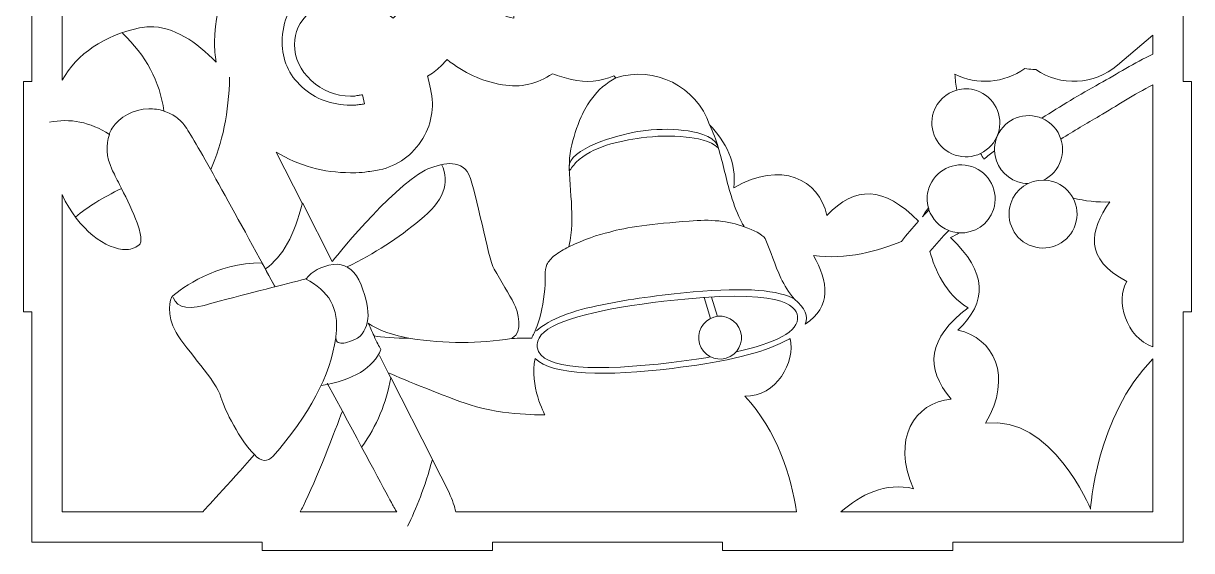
# Model space of a CAD drawing. Header units: millimetres. Extents: x -1983 to 1983, y -412 to 412.
# Drawn here: x 496.9 to 903.9, y 5.5 to 189.2 of the extents above; entities that cross this region are included whole.
import ezdxf

# ---------------------------------------------------------------- set-up
doc = ezdxf.new("R2010")
doc.units = ezdxf.units.MM
doc.header["$MEASUREMENT"] = 0
doc.layers.add('Camada 1', color=7, linetype='Continuous')

msp = doc.modelspace()

# ---------------------------------------------------------------- linework, layer by layer
at = {"layer": 'Camada 1', "color": 250, "lineweight": 9}
for points, knots in [([(499.9377, 249.1), (499.9377, 249.1), (499.9377, 168.9), (499.9377, 168.9), (499.9377, 168.9), (499.9377, 168.9), (496.9377, 168.9), (496.9377, 168.9), (496.9377, 168.9), (496.9377, 168.9), (496.9377, 88.7), (496.9377, 88.7), (496.9377, 88.7), (496.9377, 88.7), (499.9377, 88.7), (499.9377, 88.7), (499.9377, 88.7), (499.9377, 88.7), (499.9377, 8.5), (499.9377, 8.5), (499.9377, 8.5), (499.9377, 8.5), (580.1377, 8.5), (580.1377, 8.5), (580.1377, 8.5), (580.1377, 8.5), (580.1377, 5.5), (580.1377, 5.5), (580.1377, 5.5), (580.1377, 5.5), (660.3377, 5.5), (660.3377, 5.5), (660.3377, 5.5), (660.3377, 5.5), (660.3377, 8.5), (660.3377, 8.5), (660.3377, 8.5), (660.3377, 8.5), (740.5377, 8.5), (740.5377, 8.5), (740.5377, 8.5), (740.5377, 8.5), (740.5377, 5.5), (740.5377, 5.5), (740.5377, 5.5), (740.5377, 5.5), (820.7377, 5.5), (820.7377, 5.5), (820.7377, 5.5), (820.7377, 5.5), (820.7377, 8.5), (820.7377, 8.5), (820.7377, 8.5), (820.7377, 8.5), (900.9377, 8.5), (900.9377, 8.5), (900.9377, 8.5), (900.9377, 8.5), (900.9377, 88.7), (900.9377, 88.7), (900.9377, 88.7), (900.9377, 88.7), (903.9377, 88.7), (903.9377, 88.7), (903.9377, 88.7), (903.9377, 88.7), (903.9377, 168.9), (903.9377, 168.9), (903.9377, 168.9), (903.9377, 168.9), (900.9377, 168.9), (900.9377, 168.9), (900.9377, 168.9), (900.9377, 168.9), (900.9377, 249.1), (900.9377, 249.1), (900.9377, 249.1), (900.9377, 249.1), (903.9377, 249.1), (903.9377, 249.1), (903.9377, 249.1), (903.9377, 249.1), (903.9377, 329.3), (903.9377, 329.3), (903.9377, 329.3), (903.9377, 329.3), (900.9377, 329.3), (900.9377, 329.3), (900.9377, 329.3), (900.9377, 329.3), (900.9377, 409.5), (900.9377, 409.5), (900.9377, 409.5), (900.9377, 409.5), (820.7377, 409.5), (820.7377, 409.5), (820.7377, 409.5), (820.7377, 409.5), (820.7377, 412.5), (820.7377, 412.5), (820.7377, 412.5), (820.7377, 412.5), (740.5377, 412.5), (740.5377, 412.5), (740.5377, 412.5), (740.5377, 412.5), (740.5377, 409.5), (740.5377, 409.5), (740.5377, 409.5), (740.5377, 409.5), (660.3377, 409.5), (660.3377, 409.5), (660.3377, 409.5), (660.3377, 409.5), (660.3377, 412.5), (660.3377, 412.5), (660.3377, 412.5), (660.3377, 412.5), (580.1377, 412.5), (580.1377, 412.5), (580.1377, 412.5), (580.1377, 412.5), (580.1377, 409.5), (580.1377, 409.5), (580.1377, 409.5), (580.1377, 409.5), (499.9377, 409.5), (499.9377, 409.5), (499.9377, 409.5), (499.9377, 409.5), (499.9377, 329.3), (499.9377, 329.3), (499.9377, 329.3), (499.9377, 329.3), (496.9377, 329.3), (496.9377, 329.3), (496.9377, 329.3), (496.9377, 329.3), (496.9377, 249.1), (496.9377, 249.1), (496.9377, 249.1), (496.9377, 249.1), (499.9377, 249.1), (499.9377, 249.1)], [0, 0, 0, 0, 0.02702703, 0.02702703, 0.02702703, 0.02702703, 0.05405405, 0.05405405, 0.05405405, 0.05405405, 0.08108108, 0.08108108, 0.08108108, 0.08108108, 0.10810811, 0.10810811, 0.10810811, 0.10810811, 0.13513514, 0.13513514, 0.13513514, 0.13513514, 0.16216216, 0.16216216, 0.16216216, 0.16216216, 0.18918919, 0.18918919, 0.18918919, 0.18918919, 0.21621622, 0.21621622, 0.21621622, 0.21621622, 0.24324324, 0.24324324, 0.24324324, 0.24324324, 0.27027027, 0.27027027, 0.27027027, 0.27027027, 0.2972973, 0.2972973, 0.2972973, 0.2972973, 0.32432432, 0.32432432, 0.32432432, 0.32432432, 0.35135135, 0.35135135, 0.35135135, 0.35135135, 0.37837838, 0.37837838, 0.37837838, 0.37837838, 0.40540541, 0.40540541, 0.40540541, 0.40540541, 0.43243243, 0.43243243, 0.43243243, 0.43243243, 0.45945946, 0.45945946, 0.45945946, 0.45945946, 0.48648649, 0.48648649, 0.48648649, 0.48648649, 0.51351351, 0.51351351, 0.51351351, 0.51351351, 0.54054054, 0.54054054, 0.54054054, 0.54054054, 0.56756757, 0.56756757, 0.56756757, 0.56756757, 0.59459459, 0.59459459, 0.59459459, 0.59459459, 0.62162162, 0.62162162, 0.62162162, 0.62162162, 0.64864865, 0.64864865, 0.64864865, 0.64864865, 0.67567568, 0.67567568, 0.67567568, 0.67567568, 0.7027027, 0.7027027, 0.7027027, 0.7027027, 0.72972973, 0.72972973, 0.72972973, 0.72972973, 0.75675676, 0.75675676, 0.75675676, 0.75675676, 0.78378378, 0.78378378, 0.78378378, 0.78378378, 0.81081081, 0.81081081, 0.81081081, 0.81081081, 0.83783784, 0.83783784, 0.83783784, 0.83783784, 0.86486486, 0.86486486, 0.86486486, 0.86486486, 0.89189189, 0.89189189, 0.89189189, 0.89189189, 0.91891892, 0.91891892, 0.91891892, 0.91891892, 0.94594595, 0.94594595, 0.94594595, 0.94594595, 1, 1, 1, 1]), ([(615.8203, 161.1709), (615.2457, 161.0756), (614.7194, 161.0036), (614.2411, 160.9562), (614.2411, 160.9562), (613.7627, 160.9083), (613.2839, 160.8367), (612.8055, 160.741), (612.8055, 160.741), (612.5182, 160.741), (612.2309, 160.741), (611.9441, 160.741), (611.9441, 160.741), (611.6568, 160.741), (611.3221, 160.741), (610.939, 160.741), (610.939, 160.741), (604.2392, 160.741), (598.5927, 162.8459), (593.9987, 167.0578), (593.9987, 167.0578), (589.4047, 171.2682), (587.1073, 176.4846), (587.1073, 182.7057), (587.1073, 182.7057), (587.1073, 190.1702), (589.8832, 196.0087), (595.4343, 200.2196), (595.4343, 200.2196), (600.9849, 204.431), (607.1107, 206.7275), (613.8101, 207.111), (613.8101, 207.111), (614.1932, 207.111), (614.5521, 207.111), (614.8872, 207.111), (614.8872, 207.111), (615.2215, 207.111), (615.533, 207.111), (615.8203, 207.111), (615.8203, 207.111), (615.8203, 207.111), (615.8203, 236.9712), (615.8203, 236.9712), (615.8203, 236.9712), (615.7241, 236.9712), (615.6287, 237.0428), (615.533, 237.1869), (615.533, 237.1869), (615.4372, 237.3301), (615.341, 237.4496), (615.2457, 237.5458), (615.2457, 237.5458), (614.8626, 237.9279), (614.4559, 238.1915), (614.0253, 238.3347), (614.0253, 238.3347), (613.5954, 238.4788), (613.0924, 238.5504), (612.5182, 238.5504), (612.5182, 238.5504), (610.8911, 238.5504), (609.5277, 237.9279), (608.4268, 236.6844), (608.4268, 236.6844), (607.3264, 235.4404), (606.7756, 233.8607), (606.7756, 231.9473), (606.7756, 231.9473), (606.7756, 231.7553), (606.7756, 231.5405), (606.7756, 231.301), (606.7756, 231.301), (606.7756, 231.0612), (606.8234, 230.8464), (606.9187, 230.6544), (606.9187, 230.6544), (606.9187, 230.3681), (606.9671, 230.0566), (607.0628, 229.7213), (607.0628, 229.7213), (607.1586, 229.3871), (607.3017, 229.0274), (607.4937, 228.6452), (607.4937, 228.6452), (607.4937, 228.6452), (604.3349, 227.2091), (604.3349, 227.2091), (604.3349, 227.2091), (603.9519, 228.4532), (603.6176, 229.554), (603.3303, 230.5112), (603.3303, 230.5112), (603.043, 231.4679), (602.8519, 232.3772), (602.7562, 233.2391), (602.7562, 233.2391), (602.7562, 233.7175), (602.7324, 234.1958), (602.6846, 234.6746), (602.6846, 234.6746), (602.6362, 235.1531), (602.613, 235.6315), (602.613, 236.1098), (602.613, 236.1098), (602.613, 240.4164), (603.8566, 243.4558), (606.345, 245.2261), (606.345, 245.2261), (608.8336, 246.9968), (611.9919, 247.882), (615.8203, 247.882), (615.8203, 247.882), (615.8203, 247.882), (615.8203, 276.3071), (615.8203, 276.3071), (615.8203, 276.3071), (614.9589, 276.6901), (614.169, 277.0486), (613.4512, 277.3837), (613.4512, 277.3837), (612.734, 277.7185), (611.9919, 277.9821), (611.2263, 278.1731), (611.2263, 278.1731), (610.6522, 278.2689), (610.0776, 278.3651), (609.5035, 278.4604), (609.5035, 278.4604), (608.9289, 278.5562), (608.3073, 278.6041), (607.637, 278.6041), (607.637, 278.6041), (604.8616, 278.6041), (602.4451, 277.7663), (600.3872, 276.0919), (600.3872, 276.0919), (598.3296, 274.4165), (596.583, 271.8568), (595.1474, 268.4111), (595.1474, 268.4111), (595.1474, 268.4111), (591.9891, 269.7034), (591.9891, 269.7034), (591.9891, 269.7034), (593.9034, 275.6372), (596.7978, 280.5185), (600.6745, 284.3468), (600.6745, 284.3468), (604.5506, 288.1746), (608.6421, 290.0895), (612.9487, 290.0895), (612.9487, 290.0895), (617.8295, 290.0895), (621.6345, 288.4614), (624.362, 285.184), (624.362, 285.184), (627.0899, 281.9299), (629.4585, 278.3651), (631.4682, 274.5122), (631.4682, 274.5122), (631.4682, 274.4165), (631.4924, 274.3449), (631.5397, 274.297), (631.5397, 274.297), (631.5877, 274.2496), (631.6118, 274.1779), (631.6118, 274.0817), (631.6118, 274.0817), (631.6118, 274.0817), (639.3642, 258.8164), (639.3642, 258.8164), (639.3642, 258.8164), (641.087, 257.2856), (643.0484, 256.1369), (645.2495, 255.4191), (645.2495, 255.4191), (646.8653, 254.8922), (648.6608, 254.5588), (650.6363, 254.4187), (650.6363, 254.4187), (650.6363, 254.4187), (650.6363, 251.092), (650.6363, 251.092), (650.6363, 251.092), (650.2334, 251.1149), (649.8496, 251.1456), (649.4851, 251.184), (649.4851, 251.184), (648.5762, 251.2793), (647.6428, 251.4234), (646.6855, 251.6145), (646.6855, 251.6145), (645.8241, 251.8055), (644.9869, 252.0213), (644.1733, 252.2607), (644.1733, 252.2607), (643.3599, 252.4996), (642.4747, 252.8111), (641.5175, 253.1937), (641.5175, 253.1937), (641.5175, 253.1937), (641.5175, 253.3374), (641.5175, 253.3374), (641.5175, 253.3374), (641.5175, 253.3374), (659.4624, 214.8633), (659.4624, 214.8633), (659.4624, 214.8633), (660.228, 213.2358), (660.9937, 211.9439), (661.7598, 210.9871), (661.7598, 210.9871), (662.5255, 210.0295), (663.4348, 209.2159), (664.4872, 208.5465), (664.4872, 208.5465), (664.4872, 208.5465), (664.4872, 253.7678), (664.4872, 253.7678), (664.4872, 253.7678), (663.9131, 253.3852), (663.3869, 253.0984), (662.9076, 252.9064), (662.9076, 252.9064), (662.4293, 252.7153), (661.903, 252.5238), (661.3289, 252.3323), (661.3289, 252.3323), (659.9887, 251.8539), (658.601, 251.5187), (657.1659, 251.3272), (657.1659, 251.3272), (656.6403, 251.2573), (656.102, 251.2001), (655.5509, 251.1557), (655.5509, 251.1557), (655.5509, 251.1557), (655.5509, 254.468), (655.5509, 254.468), (655.5509, 254.468), (655.9833, 254.5108), (656.4019, 254.5646), (656.8069, 254.6292), (656.8069, 254.6292), (658.0031, 254.8207), (659.1271, 255.1076), (660.1802, 255.4906), (660.1802, 255.4906), (660.8505, 255.6822), (661.5441, 255.9458), (662.2619, 256.28), (662.2619, 256.28), (662.9792, 256.6152), (663.7211, 257.022), (664.4872, 257.5246), (664.4872, 257.5246), (664.4872, 257.5246), (664.4872, 273.3644), (664.4872, 273.3644), (664.4872, 273.3644), (662.6686, 273.4597), (661.0658, 273.8664), (659.6781, 274.5838), (659.6781, 274.5838), (658.2904, 275.3257), (657.0701, 276.4028), (656.0171, 277.838), (656.0171, 277.838), (656.0171, 277.838), (648.8389, 270.9238), (648.8389, 270.9238), (648.8389, 270.9238), (648.8389, 270.9238), (646.5424, 273.3644), (646.5424, 273.3644), (646.5424, 273.3644), (646.5424, 273.3644), (663.339, 290.2326), (663.339, 290.2326), (663.339, 290.2326), (665.1571, 287.4568), (666.7605, 285.4946), (668.1478, 284.3468), (668.1478, 284.3468), (669.5354, 283.198), (670.8515, 282.6239), (672.0955, 282.6239), (672.0955, 282.6239), (672.5743, 282.6239), (673.0048, 282.6955), (673.3879, 282.8387), (673.3879, 282.8387), (673.7705, 282.9828), (674.1535, 283.2459), (674.5366, 283.6285), (674.5366, 283.6285), (675.2065, 284.1069), (675.9001, 284.7535), (676.6179, 285.5671), (676.6179, 285.5671), (677.3361, 286.3806), (678.1734, 287.3136), (679.1306, 288.3661), (679.1306, 288.3661), (679.1306, 288.3661), (681.5712, 286.2124), (681.5712, 286.2124), (681.5712, 286.2124), (681.3792, 285.9259), (681.1644, 285.6386), (680.9245, 285.3513), (680.9245, 285.3513), (680.6856, 285.0645), (680.4224, 284.8251), (680.1351, 284.6341), (680.1351, 284.6341), (679.8483, 284.251), (679.5369, 283.8921), (679.2021, 283.5569), (679.2021, 283.5569), (678.8669, 283.2217), (678.5081, 282.8629), (678.125, 282.4798), (678.125, 282.4798), (676.4989, 280.8528), (674.8476, 279.274), (673.1726, 277.7185), (673.1726, 277.7185), (671.4976, 276.1872), (669.7028, 274.7995), (667.7893, 273.5555), (667.7893, 273.5555), (667.7893, 273.5555), (667.7893, 191.0316), (667.7893, 191.0316), (667.7893, 191.0316), (664.4394, 191.6062), (661.4246, 193.0897), (658.745, 195.4825), (658.745, 195.4825), (656.065, 197.8752), (653.6719, 201.273), (651.5668, 205.675), (651.5668, 205.675), (651.5668, 205.675), (644.3891, 221.1796), (644.3891, 221.1796), (644.3891, 221.1796), (643.3357, 222.8068), (641.4938, 224.2186), (638.8612, 225.4148), (638.8612, 225.4148), (637.1473, 226.194), (635.3418, 226.7396), (633.4452, 227.0517), (633.4452, 227.0517), (633.4452, 227.0517), (633.4452, 230.2966), (633.4452, 230.2966), (633.4452, 230.2966), (634.1593, 230.2054), (634.8881, 230.0854), (635.6316, 229.9371), (635.6316, 229.9371), (636.493, 229.7451), (637.4019, 229.4587), (638.3591, 229.0757), (638.3591, 229.0757), (639.3158, 228.6931), (640.2734, 228.2621), (641.2302, 227.7837), (641.2302, 227.7837), (641.2302, 227.7837), (621.5625, 270.134), (621.5625, 270.134), (621.5625, 270.134), (621.5625, 270.134), (621.5383, 270.1577), (621.4905, 270.2055), (621.4905, 270.2055), (621.443, 270.2535), (621.4188, 270.325), (621.4188, 270.4213), (621.4188, 270.4213), (621.2277, 270.7081), (620.9642, 271.0669), (620.6294, 271.4975), (620.6294, 271.4975), (620.2943, 271.9284), (619.7917, 272.4788), (619.1223, 273.1487), (619.1223, 273.1487), (619.1223, 273.1487), (619.1223, 227.927), (619.1223, 227.927), (619.1223, 227.927), (619.8875, 228.2142), (620.6294, 228.5253), (621.3472, 228.8599), (621.3472, 228.8599), (622.0646, 229.1952), (622.8065, 229.4587), (623.5721, 229.6498), (623.5721, 229.6498), (624.5293, 229.9371), (625.5344, 230.1523), (626.5869, 230.296), (626.5869, 230.296), (627.2177, 230.382), (627.8657, 230.4421), (628.5307, 230.4766), (628.5307, 230.4766), (628.5307, 230.4766), (628.5307, 227.3183), (628.5307, 227.3183), (628.5307, 227.3183), (628.1273, 227.2945), (627.7427, 227.2582), (627.3767, 227.2091), (627.3767, 227.2091), (626.6585, 227.1134), (625.9653, 227.0181), (625.295, 226.9223), (625.295, 226.9223), (624.3378, 226.635), (623.3811, 226.2762), (622.4244, 225.8456), (622.4244, 225.8456), (621.4667, 225.391), (620.3659, 224.8406), (619.1223, 224.1708), (619.1223, 224.1708), (619.1223, 224.1708), (619.1223, 207.111), (619.1223, 207.111), (619.1223, 207.111), (621.6108, 206.8237), (623.9789, 206.2491), (626.228, 205.3886), (626.228, 205.3886), (628.4776, 204.5272), (630.5115, 203.4263), (632.3296, 202.0857), (632.3296, 202.0857), (632.3296, 202.0857), (637.3544, 207.111), (637.3544, 207.111), (637.3544, 207.111), (637.3544, 207.111), (639.7951, 204.8377), (639.7951, 204.8377), (639.7951, 204.8377), (639.7951, 204.8377), (625.7255, 191.0316), (625.7255, 191.0316), (625.7255, 191.0316), (624.4815, 191.9893), (623.2611, 192.8266), (622.0646, 193.5439), (622.0646, 193.5439), (620.8689, 194.2621), (619.6485, 194.9083), (618.404, 195.4825), (618.404, 195.4825), (616.8728, 196.1519), (615.294, 196.6548), (613.6669, 196.99), (613.6669, 196.99), (612.0399, 197.3248), (610.3649, 197.4926), (608.6421, 197.4926), (608.6421, 197.4926), (603.9519, 197.4926), (599.9087, 195.9608), (596.5109, 192.8982), (596.5109, 192.8982), (593.1136, 189.8351), (591.415, 186.1509), (591.415, 181.8442), (591.415, 181.8442), (591.415, 177.0587), (593.3526, 172.8716), (597.2292, 169.2827), (597.2292, 169.2827), (601.1054, 165.6934), (605.6751, 163.8989), (610.939, 163.8989), (610.939, 163.8989), (611.2263, 163.8989), (611.4889, 163.8989), (611.7284, 163.8989), (611.7284, 163.8989), (611.9673, 163.8989), (612.183, 163.8989), (612.3741, 163.8989), (612.3741, 163.8989), (612.8534, 163.9946), (613.2839, 164.0663), (613.6669, 164.1146), (613.6669, 164.1146), (614.0491, 164.1625), (614.5283, 164.2341), (615.102, 164.3298), (615.102, 164.3298), (615.102, 164.3298), (615.8203, 161.1709), (615.8203, 161.1709)], [0, 0, 0, 0, 0.0078125, 0.0078125, 0.0078125, 0.0078125, 0.015625, 0.015625, 0.015625, 0.015625, 0.0234375, 0.0234375, 0.0234375, 0.0234375, 0.03125, 0.03125, 0.03125, 0.03125, 0.0390625, 0.0390625, 0.0390625, 0.0390625, 0.046875, 0.046875, 0.046875, 0.046875, 0.0546875, 0.0546875, 0.0546875, 0.0546875, 0.0625, 0.0625, 0.0625, 0.0625, 0.0703125, 0.0703125, 0.0703125, 0.0703125, 0.078125, 0.078125, 0.078125, 0.078125, 0.0859375, 0.0859375, 0.0859375, 0.0859375, 0.09375, 0.09375, 0.09375, 0.09375, 0.1015625, 0.1015625, 0.1015625, 0.1015625, 0.109375, 0.109375, 0.109375, 0.109375, 0.1171875, 0.1171875, 0.1171875, 0.1171875, 0.125, 0.125, 0.125, 0.125, 0.1328125, 0.1328125, 0.1328125, 0.1328125, 0.140625, 0.140625, 0.140625, 0.140625, 0.1484375, 0.1484375, 0.1484375, 0.1484375, 0.15625, 0.15625, 0.15625, 0.15625, 0.1640625, 0.1640625, 0.1640625, 0.1640625, 0.171875, 0.171875, 0.171875, 0.171875, 0.1796875, 0.1796875, 0.1796875, 0.1796875, 0.1875, 0.1875, 0.1875, 0.1875, 0.1953125, 0.1953125, 0.1953125, 0.1953125, 0.203125, 0.203125, 0.203125, 0.203125, 0.2109375, 0.2109375, 0.2109375, 0.2109375, 0.21875, 0.21875, 0.21875, 0.21875, 0.2265625, 0.2265625, 0.2265625, 0.2265625, 0.234375, 0.234375, 0.234375, 0.234375, 0.2421875, 0.2421875, 0.2421875, 0.2421875, 0.25, 0.25, 0.25, 0.25, 0.2578125, 0.2578125, 0.2578125, 0.2578125, 0.265625, 0.265625, 0.265625, 0.265625, 0.2734375, 0.2734375, 0.2734375, 0.2734375, 0.28125, 0.28125, 0.28125, 0.28125, 0.2890625, 0.2890625, 0.2890625, 0.2890625, 0.296875, 0.296875, 0.296875, 0.296875, 0.3046875, 0.3046875, 0.3046875, 0.3046875, 0.3125, 0.3125, 0.3125, 0.3125, 0.3203125, 0.3203125, 0.3203125, 0.3203125, 0.328125, 0.328125, 0.328125, 0.328125, 0.3359375, 0.3359375, 0.3359375, 0.3359375, 0.34375, 0.34375, 0.34375, 0.34375, 0.3515625, 0.3515625, 0.3515625, 0.3515625, 0.359375, 0.359375, 0.359375, 0.359375, 0.3671875, 0.3671875, 0.3671875, 0.3671875, 0.375, 0.375, 0.375, 0.375, 0.3828125, 0.3828125, 0.3828125, 0.3828125, 0.390625, 0.390625, 0.390625, 0.390625, 0.3984375, 0.3984375, 0.3984375, 0.3984375, 0.40625, 0.40625, 0.40625, 0.40625, 0.4140625, 0.4140625, 0.4140625, 0.4140625, 0.421875, 0.421875, 0.421875, 0.421875, 0.4296875, 0.4296875, 0.4296875, 0.4296875, 0.4375, 0.4375, 0.4375, 0.4375, 0.4453125, 0.4453125, 0.4453125, 0.4453125, 0.453125, 0.453125, 0.453125, 0.453125, 0.4609375, 0.4609375, 0.4609375, 0.4609375, 0.46875, 0.46875, 0.46875, 0.46875, 0.4765625, 0.4765625, 0.4765625, 0.4765625, 0.484375, 0.484375, 0.484375, 0.484375, 0.4921875, 0.4921875, 0.4921875, 0.4921875, 0.5, 0.5, 0.5, 0.5, 0.5078125, 0.5078125, 0.5078125, 0.5078125, 0.515625, 0.515625, 0.515625, 0.515625, 0.5234375, 0.5234375, 0.5234375, 0.5234375, 0.53125, 0.53125, 0.53125, 0.53125, 0.5390625, 0.5390625, 0.5390625, 0.5390625, 0.546875, 0.546875, 0.546875, 0.546875, 0.5546875, 0.5546875, 0.5546875, 0.5546875, 0.5625, 0.5625, 0.5625, 0.5625, 0.5703125, 0.5703125, 0.5703125, 0.5703125, 0.578125, 0.578125, 0.578125, 0.578125, 0.5859375, 0.5859375, 0.5859375, 0.5859375, 0.59375, 0.59375, 0.59375, 0.59375, 0.6015625, 0.6015625, 0.6015625, 0.6015625, 0.609375, 0.609375, 0.609375, 0.609375, 0.6171875, 0.6171875, 0.6171875, 0.6171875, 0.625, 0.625, 0.625, 0.625, 0.6328125, 0.6328125, 0.6328125, 0.6328125, 0.640625, 0.640625, 0.640625, 0.640625, 0.6484375, 0.6484375, 0.6484375, 0.6484375, 0.65625, 0.65625, 0.65625, 0.65625, 0.6640625, 0.6640625, 0.6640625, 0.6640625, 0.671875, 0.671875, 0.671875, 0.671875, 0.6796875, 0.6796875, 0.6796875, 0.6796875, 0.6875, 0.6875, 0.6875, 0.6875, 0.6953125, 0.6953125, 0.6953125, 0.6953125, 0.703125, 0.703125, 0.703125, 0.703125, 0.7109375, 0.7109375, 0.7109375, 0.7109375, 0.71875, 0.71875, 0.71875, 0.71875, 0.7265625, 0.7265625, 0.7265625, 0.7265625, 0.734375, 0.734375, 0.734375, 0.734375, 0.7421875, 0.7421875, 0.7421875, 0.7421875, 0.75, 0.75, 0.75, 0.75, 0.7578125, 0.7578125, 0.7578125, 0.7578125, 0.765625, 0.765625, 0.765625, 0.765625, 0.7734375, 0.7734375, 0.7734375, 0.7734375, 0.78125, 0.78125, 0.78125, 0.78125, 0.7890625, 0.7890625, 0.7890625, 0.7890625, 0.796875, 0.796875, 0.796875, 0.796875, 0.8046875, 0.8046875, 0.8046875, 0.8046875, 0.8125, 0.8125, 0.8125, 0.8125, 0.8203125, 0.8203125, 0.8203125, 0.8203125, 0.828125, 0.828125, 0.828125, 0.828125, 0.8359375, 0.8359375, 0.8359375, 0.8359375, 0.84375, 0.84375, 0.84375, 0.84375, 0.8515625, 0.8515625, 0.8515625, 0.8515625, 0.859375, 0.859375, 0.859375, 0.859375, 0.8671875, 0.8671875, 0.8671875, 0.8671875, 0.875, 0.875, 0.875, 0.875, 0.8828125, 0.8828125, 0.8828125, 0.8828125, 0.890625, 0.890625, 0.890625, 0.890625, 0.8984375, 0.8984375, 0.8984375, 0.8984375, 0.90625, 0.90625, 0.90625, 0.90625, 0.9140625, 0.9140625, 0.9140625, 0.9140625, 0.921875, 0.921875, 0.921875, 0.921875, 0.9296875, 0.9296875, 0.9296875, 0.9296875, 0.9375, 0.9375, 0.9375, 0.9375, 0.9453125, 0.9453125, 0.9453125, 0.9453125, 0.953125, 0.953125, 0.953125, 0.953125, 0.9609375, 0.9609375, 0.9609375, 0.9609375, 0.96875, 0.96875, 0.96875, 0.96875, 0.9765625, 0.9765625, 0.9765625, 0.9765625, 0.984375, 0.984375, 0.984375, 0.984375, 1, 1, 1, 1]), ([(510.4174, 169.3775), (510.4174, 169.3775), (510.4174, 250.987), (510.4174, 250.987), (510.4174, 250.987), (518.7662, 245.0715), (528.6126, 242.0563), (539.2466, 242.0563), (539.2466, 242.0563), (539.7013, 242.0563), (540.1563, 242.0563), (540.6111, 242.0563), (540.6111, 242.0563), (541.8975, 242.0563), (543.1821, 242.1416), (544.4557, 242.3117), (544.4557, 242.3117), (545.6067, 242.4107), (546.7523, 242.5743), (547.8864, 242.801), (547.8864, 242.801), (549.3794, 243.0992), (550.85, 243.5014), (552.2947, 243.9821), (552.2947, 243.9821), (557.2033, 245.6179), (561.24, 248.6389), (564.045, 252.5448), (564.045, 252.5448), (564.045, 252.5448), (565.2991, 250.9651), (565.2991, 250.9651), (565.2991, 250.9651), (569.0107, 246.2914), (573.7907, 243.4258), (579.5274, 242.4294), (579.5274, 242.4294), (579.2086, 240.3649), (579.0513, 238.2522), (579.0513, 236.1098), (579.0513, 236.1098), (579.0513, 234.9935), (579.101, 233.8766), (579.199, 232.764), (579.199, 232.764), (579.2122, 232.0452), (579.256, 231.3863), (579.3391, 230.6399), (579.3391, 230.6399), (579.5985, 228.3008), (580.0869, 225.9939), (580.7628, 223.7411), (580.7628, 223.7411), (581.1093, 222.5856), (581.4613, 221.4323), (581.8162, 220.2795), (581.8162, 220.2795), (581.885, 220.0561), (581.9566, 219.8339), (582.0304, 219.6142), (582.0304, 219.6142), (581.7505, 219.4085), (581.4714, 219.2014), (581.1946, 218.9907), (581.1946, 218.9907), (569.5537, 210.1599), (563.5466, 197.2664), (563.5466, 182.7057), (563.5466, 182.7057), (563.5466, 180.3289), (563.7212, 177.9972), (564.0646, 175.7208), (564.0646, 175.7208), (557.3114, 182.6979), (549.2544, 188.2513), (540.8158, 188.0461), (540.8158, 188.0461), (539.6862, 188.0187), (538.5512, 187.8833), (537.4403, 187.6453), (537.4403, 187.6453), (525.0424, 184.9857), (515.7145, 178.6749), (510.4174, 169.3775)], [0, 0, 0, 0, 0.04545455, 0.04545455, 0.04545455, 0.04545455, 0.09090909, 0.09090909, 0.09090909, 0.09090909, 0.13636364, 0.13636364, 0.13636364, 0.13636364, 0.18181818, 0.18181818, 0.18181818, 0.18181818, 0.22727273, 0.22727273, 0.22727273, 0.22727273, 0.27272727, 0.27272727, 0.27272727, 0.27272727, 0.31818182, 0.31818182, 0.31818182, 0.31818182, 0.36363636, 0.36363636, 0.36363636, 0.36363636, 0.40909091, 0.40909091, 0.40909091, 0.40909091, 0.45454545, 0.45454545, 0.45454545, 0.45454545, 0.5, 0.5, 0.5, 0.5, 0.54545455, 0.54545455, 0.54545455, 0.54545455, 0.59090909, 0.59090909, 0.59090909, 0.59090909, 0.63636364, 0.63636364, 0.63636364, 0.63636364, 0.68181818, 0.68181818, 0.68181818, 0.68181818, 0.72727273, 0.72727273, 0.72727273, 0.72727273, 0.77272727, 0.77272727, 0.77272727, 0.77272727, 0.81818182, 0.81818182, 0.81818182, 0.81818182, 0.86363636, 0.86363636, 0.86363636, 0.86363636, 0.90909091, 0.90909091, 0.90909091, 0.90909091, 1, 1, 1, 1]), ([(890.4352, 185.0769), (890.4352, 185.0769), (890.4352, 178.4592), (890.4352, 178.4592), (890.4352, 178.4592), (884.0472, 175.4585), (877.9771, 171.6084), (871.866, 168.2152), (871.866, 168.2152), (865.0161, 164.4129), (858.3016, 160.3999), (851.7271, 156.1611), (851.7271, 156.1611), (851.4454, 156.2788), (851.1571, 156.3874), (850.8621, 156.4849), (850.8621, 156.4849), (844.6539, 158.5406), (837.949, 155.1766), (835.8914, 148.9656), (835.8914, 148.9656), (835.4359, 147.5866), (835.248, 146.1834), (835.2981, 144.8121), (835.2981, 144.8121), (834.0436, 143.8641), (832.8019, 142.8991), (831.5729, 141.9187), (831.5729, 141.9187), (831.2094, 142.527), (830.8241, 143.1901), (830.4242, 143.8997), (830.4242, 143.8997), (833.2082, 145.2463), (835.4659, 147.6736), (836.5139, 150.8407), (836.5139, 150.8407), (838.5687, 157.0485), (835.1978, 163.7484), (828.9941, 165.806), (828.9941, 165.806), (826.6752, 166.5739), (824.2879, 166.5853), (822.099, 165.9747), (822.099, 165.9747), (821.7771, 167.8001), (821.555, 169.6548), (821.4597, 171.5199), (821.4597, 171.5199), (829.1897, 167.646), (838.5937, 168.2845), (845.8058, 173.526), (845.8058, 173.526), (846.7032, 173.3531), (847.6248, 173.2278), (848.5688, 173.1493), (848.5688, 173.1493), (848.9345, 173.1192), (849.298, 173.0968), (849.6596, 173.0818), (849.6596, 173.0818), (858.2898, 167.2156), (869.8535, 167.678), (878.0633, 174.6177), (878.0633, 174.6177), (878.0633, 174.6177), (890.4352, 185.0769), (890.4352, 185.0769)], [0, 0, 0, 0, 0.05555556, 0.05555556, 0.05555556, 0.05555556, 0.11111111, 0.11111111, 0.11111111, 0.11111111, 0.16666667, 0.16666667, 0.16666667, 0.16666667, 0.22222222, 0.22222222, 0.22222222, 0.22222222, 0.27777778, 0.27777778, 0.27777778, 0.27777778, 0.33333333, 0.33333333, 0.33333333, 0.33333333, 0.38888889, 0.38888889, 0.38888889, 0.38888889, 0.44444444, 0.44444444, 0.44444444, 0.44444444, 0.5, 0.5, 0.5, 0.5, 0.55555556, 0.55555556, 0.55555556, 0.55555556, 0.61111111, 0.61111111, 0.61111111, 0.61111111, 0.66666667, 0.66666667, 0.66666667, 0.66666667, 0.72222222, 0.72222222, 0.72222222, 0.72222222, 0.77777778, 0.77777778, 0.77777778, 0.77777778, 0.83333333, 0.83333333, 0.83333333, 0.83333333, 0.88888889, 0.88888889, 0.88888889, 0.88888889, 1, 1, 1, 1]), ([(674.0204, 79.5843), (672.1252, 79.5437), (669.7374, 79.4972), (667.0187, 79.4516), (667.0187, 79.4516), (667.1741, 79.504), (667.3009, 79.5561), (667.3981, 79.6085), (667.3981, 79.6085), (671.0015, 81.5202), (669.3644, 88.7799), (667.8349, 91.6624), (667.8349, 91.6624), (666.305, 94.545), (663.2624, 99.5804), (660.9763, 103.5386), (660.9763, 103.5386), (658.6903, 107.4974), (654.8492, 130.396), (652.145, 136.5349), (652.145, 136.5349), (650.8326, 139.515), (647.9378, 140.3067), (645.4748, 140.335), (645.4748, 140.335), (643.1113, 140.3632), (639.065, 139.1693), (636.9609, 138.0544), (636.9609, 138.0544), (624.6661, 131.5393), (604.4972, 106.2287), (604.4972, 106.2287), (604.4972, 106.2287), (604.4972, 106.2287), (594.1282, 126.6735), (594.1282, 126.6735), (594.1282, 126.6735), (594.1196, 126.6292), (594.1113, 126.5846), (594.1023, 126.5408), (594.1023, 126.5408), (594.1023, 126.5408), (585.0562, 144.3753), (585.0562, 144.3753), (585.0562, 144.3753), (592.7492, 139.5711), (601.5705, 137.1797), (610.939, 137.1797), (610.939, 137.1797), (611.2742, 137.1797), (611.6089, 137.1797), (611.9441, 137.1797), (611.9441, 137.1797), (612.2309, 137.1797), (612.5182, 137.1797), (612.8055, 137.1797), (612.8055, 137.1797), (614.2903, 137.1797), (615.5763, 137.2933), (617.0018, 137.5559), (617.0018, 137.5559), (617.9006, 137.6544), (618.7972, 137.7821), (619.6891, 137.9304), (619.6891, 137.9304), (626.3284, 139.0353), (631.6318, 142.4522), (635.3826, 148.0403), (635.3826, 148.0403), (639.1339, 153.6288), (640.2872, 159.8312), (638.795, 166.3937), (638.795, 166.3937), (638.795, 166.3937), (638.0773, 169.5527), (638.0773, 169.5527), (638.0773, 169.5527), (637.9843, 169.9613), (637.8816, 170.3649), (637.7686, 170.7639), (637.7686, 170.7639), (639.3532, 171.7137), (640.8517, 172.8647), (642.228, 174.215), (642.228, 174.215), (642.228, 174.215), (644.6253, 176.5677), (644.6253, 176.5677), (644.6253, 176.5677), (650.1919, 172.0452), (656.6916, 169.0296), (663.8078, 167.8098), (663.8078, 167.8098), (670.157, 166.7212), (676.1039, 168.0445), (681.226, 171.6645), (681.226, 171.6645), (683.3766, 170.8509), (685.5965, 170.1897), (687.862, 169.6625), (687.862, 169.6625), (693.0405, 168.4577), (698.0833, 168.9179), (702.6385, 170.9563), (702.6385, 170.9563), (702.8733, 170.6905), (703.1236, 170.4387), (703.3885, 170.2038), (703.3885, 170.2038), (700.0564, 168.5348), (697.1457, 165.9861), (694.9116, 162.845), (694.9116, 162.845), (693.6001, 161.1901), (692.3452, 159.0783), (691.2771, 156.6747), (691.2771, 156.6747), (689.7335, 153.1574), (688.5287, 149.4197), (687.6622, 145.4607), (687.6622, 145.4607), (685.9495, 137.2905), (689.075, 125.2055), (687.6919, 115.3619), (687.6919, 115.3619), (687.5396, 114.2702), (687.3307, 112.8451), (687.0047, 111.3909), (687.0047, 111.3909), (685.1834, 110.4582), (683.4764, 109.4286), (681.9273, 108.2963), (681.9273, 108.2963), (680.8238, 107.4836), (679.8794, 106.1074), (679.2979, 105.2204), (679.2979, 105.2204), (678.4187, 102.8956), (678.8661, 100.3423), (678.7019, 98.263), (678.7019, 98.263), (678.3371, 93.7027), (677.8199, 89.1234), (676.2111, 84.5345), (676.2111, 84.5345), (675.8883, 83.6141), (675.4495, 82.4285), (674.8576, 81.2196), (674.8576, 81.2196), (674.517, 80.6764), (674.2379, 80.1306), (674.0204, 79.5843)], [0, 0, 0, 0, 0.02564103, 0.02564103, 0.02564103, 0.02564103, 0.05128205, 0.05128205, 0.05128205, 0.05128205, 0.07692308, 0.07692308, 0.07692308, 0.07692308, 0.1025641, 0.1025641, 0.1025641, 0.1025641, 0.12820513, 0.12820513, 0.12820513, 0.12820513, 0.15384615, 0.15384615, 0.15384615, 0.15384615, 0.17948718, 0.17948718, 0.17948718, 0.17948718, 0.20512821, 0.20512821, 0.20512821, 0.20512821, 0.23076923, 0.23076923, 0.23076923, 0.23076923, 0.25641026, 0.25641026, 0.25641026, 0.25641026, 0.28205128, 0.28205128, 0.28205128, 0.28205128, 0.30769231, 0.30769231, 0.30769231, 0.30769231, 0.33333333, 0.33333333, 0.33333333, 0.33333333, 0.35897436, 0.35897436, 0.35897436, 0.35897436, 0.38461538, 0.38461538, 0.38461538, 0.38461538, 0.41025641, 0.41025641, 0.41025641, 0.41025641, 0.43589744, 0.43589744, 0.43589744, 0.43589744, 0.46153846, 0.46153846, 0.46153846, 0.46153846, 0.48717949, 0.48717949, 0.48717949, 0.48717949, 0.51282051, 0.51282051, 0.51282051, 0.51282051, 0.53846154, 0.53846154, 0.53846154, 0.53846154, 0.56410256, 0.56410256, 0.56410256, 0.56410256, 0.58974359, 0.58974359, 0.58974359, 0.58974359, 0.61538462, 0.61538462, 0.61538462, 0.61538462, 0.64102564, 0.64102564, 0.64102564, 0.64102564, 0.66666667, 0.66666667, 0.66666667, 0.66666667, 0.69230769, 0.69230769, 0.69230769, 0.69230769, 0.71794872, 0.71794872, 0.71794872, 0.71794872, 0.74358974, 0.74358974, 0.74358974, 0.74358974, 0.76923077, 0.76923077, 0.76923077, 0.76923077, 0.79487179, 0.79487179, 0.79487179, 0.79487179, 0.82051282, 0.82051282, 0.82051282, 0.82051282, 0.84615385, 0.84615385, 0.84615385, 0.84615385, 0.87179487, 0.87179487, 0.87179487, 0.87179487, 0.8974359, 0.8974359, 0.8974359, 0.8974359, 0.92307692, 0.92307692, 0.92307692, 0.92307692, 0.94871795, 0.94871795, 0.94871795, 0.94871795, 1, 1, 1, 1]), ([(890.4352, 167.8111), (890.4352, 167.8111), (890.4352, 76.4906), (890.4352, 76.4906), (890.4352, 76.4906), (881.0507, 79.8314), (877.3196, 92.5545), (881.3548, 99.3309), (881.3548, 99.3309), (866.4917, 107.0108), (868.2187, 116.8955), (875.454, 127.0155), (875.454, 127.0155), (871.1145, 126.7861), (866.7608, 127.347), (862.6284, 128.3466), (862.6284, 128.3466), (861.2476, 130.9386), (858.9072, 133.024), (855.9025, 134.0185), (855.9025, 134.0185), (854.7347, 134.4053), (853.5498, 134.6009), (852.382, 134.6219), (852.382, 134.6219), (855.1254, 135.9763), (857.3472, 138.3854), (858.3842, 141.5174), (858.3842, 141.5174), (859.2091, 144.0077), (859.1607, 146.5764), (858.4069, 148.894), (858.4069, 148.894), (862.823, 151.6808), (867.3135, 154.3489), (871.8181, 156.9505), (871.8181, 156.9505), (877.6902, 160.3451), (883.9514, 164.489), (890.4352, 167.8111)], [0, 0, 0, 0, 0.09090909, 0.09090909, 0.09090909, 0.09090909, 0.18181818, 0.18181818, 0.18181818, 0.18181818, 0.27272727, 0.27272727, 0.27272727, 0.27272727, 0.36363636, 0.36363636, 0.36363636, 0.36363636, 0.45454545, 0.45454545, 0.45454545, 0.45454545, 0.54545455, 0.54545455, 0.54545455, 0.54545455, 0.63636364, 0.63636364, 0.63636364, 0.63636364, 0.72727273, 0.72727273, 0.72727273, 0.72727273, 0.81818182, 0.81818182, 0.81818182, 0.81818182, 1, 1, 1, 1]), ([(559.4109, 18.9783), (559.4109, 18.9783), (510.4174, 18.9783), (510.4174, 18.9783), (510.4174, 18.9783), (510.4174, 18.9783), (510.4174, 129.5445), (510.4174, 129.5445), (510.4174, 129.5445), (516.1008, 117.3004), (525.9239, 110.2471), (532.7926, 110.4141), (532.7926, 110.4141), (534.7789, 110.4624), (536.4001, 111.1327), (537.6127, 112.4055), (537.6127, 112.4055), (537.6231, 112.4168), (538.6811, 113.7558), (536.573, 119.6986), (536.573, 119.6986), (535.2058, 123.5507), (533.0365, 127.8856), (531.107, 131.6231), (531.107, 131.6231), (531.1321, 131.6332), (531.1586, 131.6427), (531.1836, 131.6523), (531.1836, 131.6523), (531.1836, 131.6523), (530.4313, 133.1038), (530.4313, 133.1038), (530.4313, 133.1038), (529.366, 135.1573), (528.4439, 136.9312), (527.7858, 138.3718), (527.7858, 138.3718), (525.8104, 142.6871), (525.5509, 146.9239), (526.9974, 150.5338), (526.9974, 150.5338), (526.9422, 150.5649), (526.887, 150.5949), (526.8314, 150.626), (526.8314, 150.626), (527.1087, 151.3232), (527.4489, 151.9972), (527.8529, 152.643), (527.8529, 152.643), (530.3889, 156.6978), (535.2692, 159.2977), (540.5932, 159.4271), (540.5932, 159.4271), (542.4419, 159.4719), (544.2327, 159.2142), (545.8976, 158.6861), (545.8976, 158.6861), (545.9004, 158.6606), (545.9041, 158.6359), (545.9077, 158.61), (545.9077, 158.61), (547.6273, 158.0837), (549.2161, 157.2693), (550.6019, 156.2035), (550.6019, 156.2035), (551.7046, 155.3312), (552.6718, 154.2983), (553.469, 153.1227), (553.469, 153.1227), (557.0638, 147.8183), (570.3929, 123.6733), (584.6503, 97.4393), (584.6503, 97.4393), (584.6503, 97.4385), (580.4522, 105.0011), (580.071, 105.7216), (580.071, 105.7216), (564.1216, 105.9597), (552.0284, 96.8178), (548.8882, 94.1907), (548.8882, 94.1907), (548.0875, 93.4939), (546.6004, 87.582), (550.1432, 81.5539), (550.1432, 81.5539), (553.8858, 75.185), (564.1891, 64.6711), (565.7633, 58.9676), (565.7633, 58.9676), (566.9275, 54.7495), (572.5781, 43.5778), (577.452, 38.9625), (577.452, 38.9625), (568.2855, 28.6527), (559.8911, 19.5013), (559.4109, 18.9783)], [0, 0, 0, 0, 0.04, 0.04, 0.04, 0.04, 0.08, 0.08, 0.08, 0.08, 0.12, 0.12, 0.12, 0.12, 0.16, 0.16, 0.16, 0.16, 0.2, 0.2, 0.2, 0.2, 0.24, 0.24, 0.24, 0.24, 0.28, 0.28, 0.28, 0.28, 0.32, 0.32, 0.32, 0.32, 0.36, 0.36, 0.36, 0.36, 0.4, 0.4, 0.4, 0.4, 0.44, 0.44, 0.44, 0.44, 0.48, 0.48, 0.48, 0.48, 0.52, 0.52, 0.52, 0.52, 0.56, 0.56, 0.56, 0.56, 0.6, 0.6, 0.6, 0.6, 0.64, 0.64, 0.64, 0.64, 0.68, 0.68, 0.68, 0.68, 0.72, 0.72, 0.72, 0.72, 0.76, 0.76, 0.76, 0.76, 0.8, 0.8, 0.8, 0.8, 0.84, 0.84, 0.84, 0.84, 0.88, 0.88, 0.88, 0.88, 0.92, 0.92, 0.92, 0.92, 1, 1, 1, 1]), ([(736.0178, 153.8614), (741.5078, 148.085), (745.5833, 140.6975), (744.4086, 131.8967), (744.4086, 131.8967), (760.9334, 141.5608), (774.1462, 134.8002), (776.8791, 122.2961), (776.8791, 122.2961), (786.5636, 132.5534), (796.7698, 132.6227), (808.7604, 120.2618), (808.7604, 120.2618), (806.7234, 117.9657), (804.7438, 115.6191), (802.8253, 113.224), (802.8253, 113.224), (795.1254, 110.1072), (783.3336, 106.583), (772.1684, 108.3638), (772.1684, 108.3638), (777.3839, 99.1489), (778.6475, 90.5311), (769.2836, 84.4199), (769.2836, 84.4199), (770.5394, 87.1693), (769.3118, 90.0532), (765.5981, 93.0725), (765.5981, 93.0725), (763.5341, 95.3704), (762.0808, 97.9405), (760.8545, 100.4586), (760.8545, 100.4586), (758.6401, 104.971), (757.4836, 109.7218), (755.3271, 114.2323), (755.3271, 114.2323), (754.3261, 115.7207), (751.4377, 117.1892), (748.0987, 118.3274), (748.0987, 118.3274), (747.8328, 118.7537), (747.5707, 119.1925), (747.334, 119.6389), (747.334, 119.6389), (745.7141, 122.6824), (744.5181, 125.9256), (743.4938, 129.2135), (743.4938, 129.2135), (741.7582, 134.7227), (740.6842, 140.4622), (739.0334, 145.9891), (739.0334, 145.9891), (738.2409, 148.5684), (737.2409, 151.2452), (736.0178, 153.8614)], [0, 0, 0, 0, 0.06666667, 0.06666667, 0.06666667, 0.06666667, 0.13333333, 0.13333333, 0.13333333, 0.13333333, 0.2, 0.2, 0.2, 0.2, 0.26666667, 0.26666667, 0.26666667, 0.26666667, 0.33333333, 0.33333333, 0.33333333, 0.33333333, 0.4, 0.4, 0.4, 0.4, 0.46666667, 0.46666667, 0.46666667, 0.46666667, 0.53333333, 0.53333333, 0.53333333, 0.53333333, 0.6, 0.6, 0.6, 0.6, 0.66666667, 0.66666667, 0.66666667, 0.66666667, 0.73333333, 0.73333333, 0.73333333, 0.73333333, 0.8, 0.8, 0.8, 0.8, 0.86666667, 0.86666667, 0.86666667, 0.86666667, 1, 1, 1, 1]), ([(812.4314, 124.2789), (812.3643, 124.4786), (812.3023, 124.6793), (812.2453, 124.8822), (812.2453, 124.8822), (811.4893, 123.9356), (810.7929, 122.9227), (810.175, 121.8388), (810.175, 121.8388), (810.9196, 122.6591), (811.6721, 123.4727), (812.4314, 124.2789)], [0, 0, 0, 0, 0.25, 0.25, 0.25, 0.25, 0.5, 0.5, 0.5, 0.5, 1, 1, 1, 1]), ([(890.4352, 72.3373), (890.4352, 72.3373), (890.4352, 18.9783), (890.4352, 18.9783), (890.4352, 18.9783), (890.4352, 18.9783), (781.753, 18.9783), (781.753, 18.9783), (781.753, 18.9783), (788.4994, 24.9183), (797.249, 29.4941), (807.0896, 27.0822), (807.0896, 27.0822), (799.2611, 44.5441), (807.4097, 56.9552), (820.1336, 58.3305), (820.1336, 58.3305), (810.8782, 69.1816), (812.041, 79.4306), (826.055, 90.1485), (826.055, 90.1485), (818.1649, 94.7328), (814.4743, 103.4132), (812.7647, 109.7186), (812.7647, 109.7186), (814.8775, 112.2199), (817.0582, 114.6606), (819.305, 117.0424), (819.305, 117.0424), (819.5093, 116.9616), (819.7172, 116.8855), (819.9288, 116.8152), (819.9288, 116.8152), (820.9394, 116.4814), (821.9636, 116.2913), (822.9783, 116.2343), (822.9783, 116.2343), (822.0265, 115.6191), (821.0169, 115.0641), (819.9447, 114.5853), (819.9447, 114.5853), (832.7508, 102.4519), (832.8251, 92.1272), (822.4739, 82.3117), (822.4739, 82.3117), (834.9917, 79.6034), (841.7822, 66.3998), (832.1507, 49.8555), (832.1507, 49.8555), (855.234, 52.9992), (868.6953, 20.0061), (868.6953, 20.0061), (868.6953, 20.0061), (868.6953, 20.0061), (870.5809, 52.0434), (890.4352, 72.3373)], [0, 0, 0, 0, 0.06666667, 0.06666667, 0.06666667, 0.06666667, 0.13333333, 0.13333333, 0.13333333, 0.13333333, 0.2, 0.2, 0.2, 0.2, 0.26666667, 0.26666667, 0.26666667, 0.26666667, 0.33333333, 0.33333333, 0.33333333, 0.33333333, 0.4, 0.4, 0.4, 0.4, 0.46666667, 0.46666667, 0.46666667, 0.46666667, 0.53333333, 0.53333333, 0.53333333, 0.53333333, 0.6, 0.6, 0.6, 0.6, 0.66666667, 0.66666667, 0.66666667, 0.66666667, 0.73333333, 0.73333333, 0.73333333, 0.73333333, 0.8, 0.8, 0.8, 0.8, 0.86666667, 0.86666667, 0.86666667, 0.86666667, 1, 1, 1, 1]), ([(619.0935, 80.2862), (621.7107, 79.8533), (626.3102, 79.5893), (631.833, 79.4384), (631.833, 79.4384), (625.9517, 80.4736), (620.6217, 82.1645), (617.0588, 84.7971), (617.0588, 84.7971), (617.5549, 83.6748), (618.3256, 81.9469), (619.0935, 80.2862)], [0, 0, 0, 0, 0.25, 0.25, 0.25, 0.25, 0.5, 0.5, 0.5, 0.5, 1, 1, 1, 1]), ([(766.3363, 18.9783), (766.3363, 18.9783), (647.5863, 18.9783), (647.5863, 18.9783), (647.5863, 18.9783), (647.1822, 20.8739), (646.4476, 23.1093), (645.2354, 25.7315), (645.2354, 25.7315), (645.2354, 25.7315), (639.4249, 37.1867), (639.4249, 37.1867), (639.4249, 37.1867), (639.4358, 37.2263), (639.4467, 37.266), (639.4577, 37.3052), (639.4577, 37.3052), (639.4577, 37.3052), (624.9635, 65.88), (624.9635, 65.88), (624.9635, 65.88), (624.9566, 65.8343), (624.9488, 65.7883), (624.9411, 65.7418), (624.9411, 65.7418), (624.9411, 65.7418), (624.0724, 67.4551), (624.0724, 67.4551), (624.0724, 67.4551), (629.8593, 64.9853), (643.5304, 59.254), (652.6157, 56.2689), (652.6157, 56.2689), (664.3997, 52.3968), (678.6025, 52.8578), (678.6025, 52.8578), (678.6025, 52.8578), (678.6025, 52.8578), (673.1316, 62.9008), (675.2594, 72.4959), (675.2594, 72.4959), (681.059, 66.3966), (700.3163, 66.2949), (722.9601, 69.0138), (722.9601, 69.0138), (738.7074, 70.9008), (752.3542, 73.693), (760.6342, 77.6745), (760.6342, 77.6745), (761.9089, 78.2586), (763.0502, 78.8492), (764.0581, 79.4475), (764.0581, 79.4475), (765.9706, 71.2546), (759.3446, 59.0493), (748.2784, 59.3288), (748.2784, 59.3288), (759.6944, 47.2575), (764.4102, 31.1636), (766.3363, 18.9783)], [0, 0, 0, 0, 0.0625, 0.0625, 0.0625, 0.0625, 0.125, 0.125, 0.125, 0.125, 0.1875, 0.1875, 0.1875, 0.1875, 0.25, 0.25, 0.25, 0.25, 0.3125, 0.3125, 0.3125, 0.3125, 0.375, 0.375, 0.375, 0.375, 0.4375, 0.4375, 0.4375, 0.4375, 0.5, 0.5, 0.5, 0.5, 0.5625, 0.5625, 0.5625, 0.5625, 0.625, 0.625, 0.625, 0.625, 0.6875, 0.6875, 0.6875, 0.6875, 0.75, 0.75, 0.75, 0.75, 0.8125, 0.8125, 0.8125, 0.8125, 0.875, 0.875, 0.875, 0.875, 1, 1, 1, 1]), ([(626.9992, 18.9783), (626.9992, 18.9783), (593.3567, 18.9783), (593.3567, 18.9783), (593.3567, 18.9783), (593.711, 19.6134), (594.0521, 20.2546), (594.3772, 20.9008), (594.3772, 20.9008), (598.9365, 29.9743), (605.7545, 47.8745), (608.0784, 54.0695), (608.0784, 54.0695), (617.6795, 36.2076), (624.9015, 22.6835), (625.7592, 21.0764), (625.7592, 21.0764), (626.058, 20.5168), (626.4779, 19.7959), (626.9992, 18.9783)], [0, 0, 0, 0, 0.16666667, 0.16666667, 0.16666667, 0.16666667, 0.33333333, 0.33333333, 0.33333333, 0.33333333, 0.5, 0.5, 0.5, 0.5, 0.66666667, 0.66666667, 0.66666667, 0.66666667, 1, 1, 1, 1])]:
    msp.add_open_spline(points, degree=3, knots=knots, dxfattribs=at)
at = {"layer": 'Camada 1', "color": 240, "lineweight": 9}
for points in [[(531.4286, 185.8166), (539.6743, 178.0104), (544.4972, 168.9671), (545.8972, 158.6861)], [(703.3881, 170.2043), (716.901, 174.5565), (731.4106, 167.289), (736.0178, 153.8614)], [(568.7908, 170.4273), (568.4816, 158.1654), (566.2941, 147.4694), (562.2296, 138.3393)], [(506.0286, 154.7484), (513.2092, 156.23), (520.1986, 154.8255), (526.9974, 150.5343)], [(851.7276, 156.1611), (854.9991, 154.7895), (857.3713, 152.0802), (858.4074, 148.8945)], [(531.1066, 131.6236), (524.5755, 128.5541), (519.2565, 125.2502), (515.1491, 121.7115)], [(594.1282, 126.6735), (591.497, 115.5571), (587.2314, 107.9005), (581.3305, 103.7041)], [(819.3046, 117.0419), (815.9546, 118.363), (813.5144, 121.0722), (812.4314, 124.2794)], [(734.0651, 93.7082), (734.0651, 93.7082), (736.2668, 86.3736), (736.2668, 86.3736)], [(738.7051, 87.121), (738.7051, 87.121), (736.6795, 93.8687), (736.6795, 93.8687)], [(667.0182, 79.4516), (655.703, 77.5491), (643.9746, 77.545), (631.833, 79.4389)], [(620.9902, 73.5307), (620.9902, 73.5307), (624.0724, 67.4546), (624.0724, 67.4546)], [(624.9407, 65.7422), (623.4157, 56.9853), (620.0521, 48.9447), (614.8512, 41.621)], [(602.8018, 63.8748), (602.8018, 63.8748), (608.0779, 54.069), (608.0779, 54.069)], [(639.4577, 37.3052), (636.7516, 27.655), (633.8363, 19.8848), (630.712, 13.9958)]]:
    msp.add_open_spline(points, degree=3, dxfattribs=at)
for points, knots in [([(830.4242, 143.8992), (827.7487, 142.6059), (824.5871, 142.3114), (821.5459, 143.321), (821.5459, 143.321), (815.3371, 145.3735), (811.9681, 152.0784), (814.0257, 158.2862), (814.0257, 158.2862), (815.3135, 162.1774), (818.4263, 164.9514), (822.0981, 165.9751)], [0, 0, 0, 0, 0.25, 0.25, 0.25, 0.25, 0.5, 0.5, 0.5, 0.5, 1, 1, 1, 1]), ([(727.8432, 149.6195), (722.6532, 150.2224), (717.3383, 149.998), (712.1625, 149.2999), (712.1625, 149.2999), (704.6336, 148.282), (695.0995, 146.2997), (689.5292, 140.8557), (689.5292, 140.8557), (689.0508, 140.375), (687.514, 138.3723), (687.157, 137.7935), (687.157, 137.7935), (687.182, 138.2368), (687.0781, 139.7895), (687.142, 140.2255), (687.142, 140.2255), (689.101, 146.4629), (706.2027, 150.8923), (711.9276, 151.673), (711.9276, 151.673), (716.9174, 152.3479), (722.0375, 152.5526), (727.0346, 151.9206), (727.0346, 151.9206), (730.696, 151.4755), (737.2281, 150.4759), (738.8534, 146.5058), (738.8534, 146.5058), (738.9268, 146.26), (738.9988, 146.0092), (739.0704, 145.7685), (739.0704, 145.7685), (736.5317, 148.4804), (731.0937, 149.2438), (727.8432, 149.6195)], [0, 0, 0, 0, 0.1, 0.1, 0.1, 0.1, 0.2, 0.2, 0.2, 0.2, 0.3, 0.3, 0.3, 0.3, 0.4, 0.4, 0.4, 0.4, 0.5, 0.5, 0.5, 0.5, 0.6, 0.6, 0.6, 0.6, 0.7, 0.7, 0.7, 0.7, 0.8, 0.8, 0.8, 0.8, 1, 1, 1, 1]), ([(846.9312, 133.3966), (845.7638, 133.4176), (844.5795, 133.6128), (843.413, 133.9999), (843.413, 133.9999), (838.5838, 135.5973), (835.4742, 140.0089), (835.2972, 144.8121)], [0, 0, 0, 0, 0.33333333, 0.33333333, 0.33333333, 0.33333333, 1, 1, 1, 1]), ([(609.7018, 104.3339), (619.2645, 109.0346), (627.716, 114.4799), (635.0561, 120.6714), (635.0561, 120.6714), (643.285, 127.2079), (645.8013, 133.6657), (642.6051, 140.0445)], [0, 0, 0, 0, 0.33333333, 0.33333333, 0.33333333, 0.33333333, 1, 1, 1, 1]), ([(812.2445, 124.884), (811.6324, 127.0757), (811.643, 129.4666), (812.4127, 131.7887), (812.4127, 131.7887), (814.4648, 137.9924), (821.1697, 141.3633), (827.3779, 139.308), (827.3779, 139.308), (833.5834, 137.2509), (836.9549, 130.551), (834.8973, 124.3401), (834.8973, 124.3401), (833.1762, 119.1423), (828.197, 115.9351), (822.9783, 116.2329)], [0, 0, 0, 0, 0.2, 0.2, 0.2, 0.2, 0.4, 0.4, 0.4, 0.4, 0.6, 0.6, 0.6, 0.6, 1, 1, 1, 1]), ([(862.6288, 128.3457), (864.0981, 125.5868), (864.4807, 122.2528), (863.4195, 119.0511), (863.4195, 119.0511), (861.3647, 112.8419), (854.6571, 109.4733), (848.452, 111.5263), (848.452, 111.5263), (842.2414, 113.5862), (838.8747, 120.291), (840.9318, 126.4988), (840.9318, 126.4988), (842.5995, 131.5428), (847.3361, 134.7126), (852.3838, 134.6219)], [0, 0, 0, 0, 0.2, 0.2, 0.2, 0.2, 0.4, 0.4, 0.4, 0.4, 0.6, 0.6, 0.6, 0.6, 1, 1, 1, 1]), ([(748.1033, 118.3205), (742.6223, 120.3717), (736.2312, 121.0371), (728.9289, 120.3161), (728.9289, 120.3161), (716.1116, 119.3958), (706.8703, 118.129), (701.2061, 116.5152), (701.2061, 116.5152), (697.0599, 115.5935), (692.3265, 113.8848), (687.0052, 111.3899)], [0, 0, 0, 0, 0.25, 0.25, 0.25, 0.25, 0.5, 0.5, 0.5, 0.5, 1, 1, 1, 1]), ([(549.1286, 93.7297), (550.5983, 89.8129), (555.0732, 89.1612), (562.5538, 91.7742), (562.5538, 91.7742), (576.8683, 95.4356), (587.8351, 98.2524), (595.4557, 100.2256), (595.4557, 100.2256), (597.4946, 102.8455), (600.6434, 104.5205), (604.9012, 105.2501), (604.9012, 105.2501), (608.7401, 105.5775), (611.7106, 103.7949), (613.8124, 99.9018), (613.8124, 99.9018), (618.2121, 90.0846), (618.0721, 83.2972), (613.3928, 79.5387), (613.3928, 79.5387), (610.66, 78.26), (608.7255, 77.6768), (607.5904, 77.789), (607.5904, 77.789), (606.0928, 77.8907), (605.526, 78.9354), (605.8895, 80.9237), (605.8895, 80.9237), (606.9789, 89.7554), (603.4142, 96.1671), (595.1958, 100.1586)], [0, 0, 0, 0, 0.11111111, 0.11111111, 0.11111111, 0.11111111, 0.22222222, 0.22222222, 0.22222222, 0.22222222, 0.33333333, 0.33333333, 0.33333333, 0.33333333, 0.44444444, 0.44444444, 0.44444444, 0.44444444, 0.55555556, 0.55555556, 0.55555556, 0.55555556, 0.66666667, 0.66666667, 0.66666667, 0.66666667, 0.77777778, 0.77777778, 0.77777778, 0.77777778, 1, 1, 1, 1]), ([(765.8037, 92.9444), (760.4582, 96.3586), (748.6003, 97.251), (730.2286, 95.6207), (730.2286, 95.6207), (718.4172, 94.556), (707.8831, 93.0702), (698.6268, 91.1636), (698.6268, 91.1636), (688.1269, 89.2105), (680.474, 86.1994), (675.6689, 82.1312)], [0, 0, 0, 0, 0.25, 0.25, 0.25, 0.25, 0.5, 0.5, 0.5, 0.5, 1, 1, 1, 1]), ([(745.2107, 74.7209), (758.6542, 77.7311), (767.4139, 81.8079), (766.6236, 87.1861), (766.6236, 87.1861), (766.0673, 90.8954), (761.2759, 97.1767), (720.0644, 92.3939), (720.0644, 92.3939), (699.3811, 90.0017), (682.2324, 86.1939), (677.301, 80.6427), (677.301, 80.6427), (676.2786, 79.1999), (675.8085, 77.7562), (675.9703, 76.3429), (675.9703, 76.3429), (676.938, 68.2992), (697.6067, 68.0415), (722.7056, 71.0444), (722.7056, 71.0444), (727.4788, 71.6172), (732.0677, 72.2656), (736.3607, 72.9966)], [0, 0, 0, 0, 0.14285714, 0.14285714, 0.14285714, 0.14285714, 0.28571429, 0.28571429, 0.28571429, 0.28571429, 0.42857143, 0.42857143, 0.42857143, 0.42857143, 0.57142857, 0.57142857, 0.57142857, 0.57142857, 0.71428571, 0.71428571, 0.71428571, 0.71428571, 1, 1, 1, 1]), ([(736.1377, 86.3074), (739.7827, 88.2392), (744.3028, 86.8556), (746.24, 83.2138), (746.24, 83.2138), (748.1767, 79.5706), (746.7959, 75.0483), (743.1504, 73.1098), (743.1504, 73.1098), (739.5027, 71.1789), (734.984, 72.5579), (733.0454, 76.2024), (733.0454, 76.2024), (731.1115, 79.8452), (732.4964, 84.3693), (736.1377, 86.3074)], [0, 0, 0, 0, 0.2, 0.2, 0.2, 0.2, 0.4, 0.4, 0.4, 0.4, 0.6, 0.6, 0.6, 0.6, 1, 1, 1, 1]), ([(605.7864, 79.696), (603.8219, 66.44), (596.5415, 52.6982), (583.9458, 38.4703), (583.9458, 38.4703), (581.9447, 36.2646), (579.78, 36.4288), (577.452, 38.9625)], [0, 0, 0, 0, 0.33333333, 0.33333333, 0.33333333, 0.33333333, 1, 1, 1, 1]), ([(619.094, 80.2866), (620.0111, 78.2158), (620.8174, 76.6443), (621.5127, 75.5731), (621.5127, 75.5731), (618.8962, 69.1629), (611.9518, 64.9697), (600.6803, 62.9938)], [0, 0, 0, 0, 0.33333333, 0.33333333, 0.33333333, 0.33333333, 1, 1, 1, 1])]:
    msp.add_open_spline(points, degree=3, knots=knots, dxfattribs=at)

doc.saveas('drawing.dxf')
